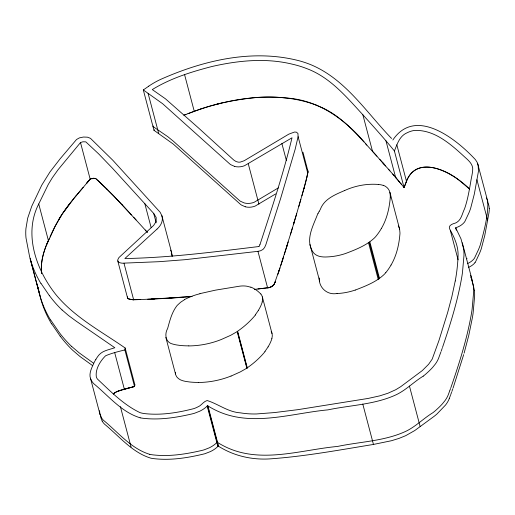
<?xml version="1.0" encoding="UTF-8"?>
<svg xmlns="http://www.w3.org/2000/svg" width="515" height="515" viewBox="0 0 515 515"><rect width="100%" height="100%" fill="white"/><g stroke="black" fill="none" stroke-linecap="round" stroke-linejoin="round"><path stroke-width="0.77" d="M41.348 266.628L41.561 273.201C40.325 261.24 44.136 249.44 49.215 238.767M127.617 298.031L127.437 296.904L127.598 298.018L128.538 298.822L133.243 299.846L161.865 298.629M175.39 372.351C175.087 376.626 178.917 379.716 182.696 380.694A29.51 22.834 -14.8 0 0 186.533 381.544L189.771 381.995A65.334 50.56 -14.8 0 0 196.028 382.388L198.475 382.426M390.312 196.427L389.958 192.539L399.614 229.098L399.975 232.992A45.301 35.059 -14.8 0 1 399.891 234.46C398.977 245.089 396.479 255.768 391.046 265.045M100.58 414.787L100.927 417.897L102.176 421.019M99.588 410.738L99.871 413.88L101.172 417.214A19.931 15.424 -14.8 0 0 103.335 420.137A25.287 19.57 -14.8 0 0 103.734 420.523C118.296 432.471 131.222 448.771 149.801 454.359M302.968 152.253L307.912 171.115L307.365 175.216M171.997 256.264L171.74 253.007L161.877 215.714L160.146 212.251L112.83 160.274L90.646 138.509A4.32 3.341 -14.8 0 0 90.337 138.278L87.441 137.177L83.436 137.042L79.426 137.872L76.542 139.488L60.197 158.723L49.904 172.042L41.747 185.168L31.763 206.206L27.694 218.141L25.924 228.615A81.711 63.229 -14.8 0 0 26.014 238.02L29.619 256.715A164.916 127.617 -14.8 0 0 40.923 283.52M390.235 197.902C389.321 208.53 386.823 219.21 381.383 228.48M41.374 266.654C41.786 257.558 44.638 248.764 48.397 240.537L38.741 203.972L48.21 184.563L52.324 177.759L58.131 169.647L80.501 142.565L82.883 141.786L85.812 141.863L98.577 153.805L112.437 168.199L153.708 213.442L156.174 217.465L156.167 221.463L153.644 225.428L119.01 257.487A10.596 8.201 -14.8 0 0 118.366 258.562C116.751 260.642 118.527 262.895 120.871 262.965A11.774 9.109 -14.8 0 0 122.248 263.197L159.232 261.684L185.2 259.676L257.951 251.326L260.513 250.779L262.959 249.453L264.568 247.586L265.824 244.78L280.681 198.288L295.14 149.318L298.101 136.7L297.94 133.462L296.408 132.168L294.535 132.027L288.773 134.164L244.187 160.732L240.273 162.096A6.727 5.208 -14.8 0 1 238.117 162.103L236.128 161.562L233.765 160.056L198.307 127.784L165.412 98.777L152.279 89.578C170.452 78.351 191.265 71.868 211.813 66.538C238.123 60.506 265.792 57.712 292.314 64.175A98.339 76.098 -14.8 0 1 306.213 68.398C329.87 77.005 346.331 96.801 362.856 114.761C373.549 126.664 384.312 138.516 394.393 150.947L404.056 187.505L406.329 181.962M307.822 170.542L307.326 169.59L307.976 171.772L305.543 182.973L295.668 217.15M307.976 171.772L307.79 173.272L298.101 136.7M132.613 386.971C126.085 388.87 118.778 389.752 113.294 393.904L115.257 392.333L118.064 391.136L134.55 386.495L134.808 384.557L125.151 347.998C101.172 331.274 74.302 317.246 55.614 294.265C36.159 269.66 23.349 233.746 38.741 203.972M134.621 385.89L134.724 385.162M131.975 387.126L134.531 386.495L134.808 384.557M134.602 386.012L134.531 386.495L133.256 386.817M134.531 386.495L124.875 349.936L125.151 347.998M392.836 140.016C415.283 106.637 455.511 138.522 474.437 158.601A23.664 18.315 -14.8 0 1 475.429 159.682L477.135 162.296L478.139 165.032L478.454 171.263L474.341 193.981L470.613 208.421A106.837 82.677 -14.8 0 1 468.843 213.03L464.903 221.431A8.832 6.837 -14.8 0 1 464.337 222.261L464.298 222.319A14.941 11.562 -14.8 0 1 455.672 227.752M489.302 208.575A46.054 35.638 -14.8 0 1 488.651 214.517L484.802 235.291L481.274 248.784A106.837 82.677 -14.8 0 1 479.504 253.393L475.551 261.826A8.832 6.837 -14.8 0 1 475.004 262.624L474.965 262.682M455.234 280.958L451.842 296.762L447.657 312.496L438.915 340.634L432.175 359.167L428.583 364.311L422.3 370.581L400.689 386.707L395.765 389.707L387.924 393.254L379.658 395.887L368.161 398.43L297.915 409.657L274.469 412.573L256.457 413.957A72.061 55.768 -14.8 0 1 240.344 412.843C228.139 412.116 218.173 403.908 207.127 400.535C203.283 401.533 201.378 405.717 197.612 407.03A22.197 17.175 -14.8 0 1 193.762 408.646C177.817 412.734 161.189 415.463 144.709 413.616A24.372 18.862 -14.8 0 1 139.951 412.605C123.594 404.822 110.448 391.265 97.374 378.982A16.847 13.036 -14.8 0 1 96.344 376.974C95.095 369.313 100.283 360.925 105.601 355.775C111.774 353.142 118.353 351.526 124.875 349.936M307.552 174.231L306.934 177.16M306.908 177.147L301.919 195.867M303.992 188.773L304.539 186.842M455.254 280.958A260.172 201.333 -14.8 0 0 458.047 256.264C458.569 246.511 454.346 237.364 449.692 229.059C447.896 225.396 452.569 223.825 455.254 223.111A11.246 8.704 -14.8 0 0 456.979 222.235C461.556 219.358 462.277 213.223 464.588 208.717C467.511 200.303 469.043 191.477 470.588 182.728C471.103 178.583 472.352 174.553 472.667 170.381C473.459 164.755 468.888 160.706 465.09 157.365C451.121 144.49 434.364 129.284 414.105 130.488A18.25 14.124 -14.8 0 0 407.468 132.619C399.614 135.754 397.303 143.891 394.393 150.947M460.397 181.344L469.558 189.05C453.438 172.647 414.89 151.03 405.067 185.072M464.118 353.148L468.792 335.297L472.442 317.427A231.48 179.13 -14.8 0 0 473.131 312.92L474.63 296.003A66.879 51.758 -14.8 0 0 474.412 290.273M262.283 301.932L262.244 302.06A46.266 35.799 -14.8 0 1 258.395 310.326M298.79 206.502L300.876 199.414M271.946 338.49L271.907 338.619A46.266 35.799 -14.8 0 1 268.051 346.885M463.687 354.61L453.123 387.93M293.537 224.225L295.649 217.137M293.556 224.237L296.698 213.59M291.432 231.325L294.593 220.678M290.344 234.846L292.475 227.765M291.413 231.306L279.98 267.922L274.231 284.151L272.1 286.398L269.397 287.57L254.449 289.398M288.194 241.928L286.424 247.715M406.316 181.962C415.032 156.631 445.887 168.733 460.404 181.344M287.132 245.488L284.332 254.468M283.604 256.695L282.162 261.182M281.447 263.442L282.902 258.955M280.701 265.663L281.428 263.423M277.733 274.624L279.96 267.909M278.48 272.384L279.22 270.15M442.456 347.567C450.284 324.482 457.629 301.127 461.775 277.057A231.48 179.13 -14.8 0 0 462.464 272.557L463.964 255.64A66.583 51.526 -14.8 0 0 463.622 248.874L461.009 238.902L455.711 227.875L456.322 230.211M259.966 244.612C271.476 209.283 283.34 173.941 292.011 137.788L244.49 165.727A13.12 10.152 -14.8 0 1 234.602 166.416M442.179 348.359L441.194 351.14M452.846 388.722L451.861 391.503M450.857 387.698C459.245 363.481 467.034 338.922 471.431 313.622A231.48 179.13 -14.8 0 0 472.126 309.116L473.626 292.198A66.583 51.526 -14.8 0 0 473.279 285.432M440.911 351.932L438.548 358.343A31.479 24.36 -14.8 0 1 435.33 364.079L432.684 367.343A71.843 55.594 -14.8 0 1 428.345 371.74L426.414 373.51A53.863 41.683 -14.8 0 1 423.227 376.143M450.574 388.49L449.743 390.769M451.578 392.295L450.747 394.574M275.055 282.51L275.486 281.345L273.909 284.673M449.634 391.065L448.211 394.908A31.479 24.36 -14.8 0 1 444.992 400.638L442.346 403.902A71.843 55.594 -14.8 0 1 438.001 408.298L436.076 410.069A53.863 41.683 -14.8 0 1 432.89 412.702C423.665 418.315 416.049 426.266 406.335 431.081C384.885 441.213 360.449 441.606 337.595 446.434C301.178 449.801 261.253 463.938 226.046 447.117A98.835 76.484 -14.8 0 1 217.588 442.488L216.847 442.559A22.068 17.079 -14.8 0 1 211.317 446.73A29.355 22.718 -14.8 0 1 209.29 447.818L204.101 449.84A28.943 22.396 -14.8 0 1 203.225 450.084L202.344 450.31A73.89 57.178 -14.8 0 1 200.618 450.728C185.336 454.211 169.57 456.638 153.876 454.97A35.535 27.501 -14.8 0 1 149.794 454.365M450.528 395.166L449.215 398.713M404.88 185.503L404.056 187.505L403.412 186.733M404.487 186.443L404.056 187.505L400.541 183.218M405.254 184.666L405.575 183.907M46.556 244.844L55.099 226.362L61.98 214.317L74.437 197.779L90.164 179.13L91.252 178.596L93.942 178.254L95.919 178.647L113.532 195.694L136.037 219.911M50.052 237.009C56.367 221.868 65.45 208.079 76.175 195.706M317.974 213.577L319.088 211.614M319.146 211.517L320.13 209.76A10.332 7.995 -14.8 0 0 320.465 209.039C324.437 198.771 335.407 194.541 344.709 190.499M95.874 359.367L95.172 360.564A56.547 43.762 -14.8 0 0 94.194 362.38C91.741 367.955 87.762 374.688 91.509 380.656A19.931 15.424 -14.8 0 0 93.672 383.578A25.287 19.57 -14.8 0 0 94.078 383.965C108.62 395.945 121.572 412.2 140.138 417.794M58.858 219.422L60.918 216.017M274.534 283.623L273.105 285.606L270.896 287.087M258.44 310.339L255.228 314.98M268.096 346.898L264.89 351.545M63.126 212.676L69.435 204.101M385.767 272.667L385.42 273.079A23.555 18.225 -14.8 0 1 382.928 275.564C375.075 282.51 364.923 286.308 355.26 290.08M76.156 195.694L83.16 187.409M86.681 183.282L90.183 179.143M86.655 183.263L88.413 181.196M140.138 417.807A35.535 27.501 -14.8 0 0 144.219 418.399C159.908 420.085 175.679 417.639 190.962 414.169A73.89 57.178 -14.8 0 0 192.681 413.751L193.563 413.526A28.943 22.396 -14.8 0 0 194.438 413.281L199.627 411.26A29.355 22.718 -14.8 0 0 201.668 410.185A22.068 17.079 -14.8 0 0 207.217 406.045L207.925 405.929A98.835 76.484 -14.8 0 0 216.384 410.558C251.59 427.392 291.516 413.217 327.939 409.869C350.786 405.048 375.229 404.655 396.679 394.516C406.393 389.707 414.009 381.757 423.227 376.143M207.506 405.685L218.167 446.048L217.851 446.363L207.172 406.02M113.274 393.904L115.257 392.333M157.081 229.027L157.532 228.609A17.581 13.602 -14.8 0 0 158.137 228.003C161.298 224.888 163.39 220.124 161.877 215.714M156.991 229.111L124.868 258.543C169.48 257.745 213.744 252.002 257.983 246.64A2.833 2.195 -14.8 0 0 258.929 246.44M317.974 213.577A22.383 17.323 -14.8 0 0 316.886 216.043C312.547 226.954 305.64 239.958 312.521 251.326C315.418 256.612 321.997 257.281 327.405 256.921A51.21 39.629 -14.8 0 0 345.591 253.489C355.292 249.814 365.38 245.887 373.266 239.005A23.555 18.225 -14.8 0 0 375.776 236.527L376.105 236.102A62.064 48.03 -14.8 0 0 381.364 228.48M449.241 398.713A31.885 24.675 -14.8 0 1 445.578 404.996L437.081 413.873A53.863 41.683 -14.8 0 1 433.894 416.506L414.73 430.566L405.698 435.671L399.074 438.374L391.529 440.711L373.459 444.439C338.876 450.084 304.294 456.515 269.293 458.929C253.766 459.811 237.943 456.741 224.147 449.473A100.625 77.868 -14.8 0 1 218.585 446.293L207.925 405.929M273.092 285.587L269.409 287.589L257.912 288.992M188.805 345.919A70.336 54.429 -14.8 0 0 221.386 339.462L230.649 335.329L237.634 331.364L247.29 367.929L240.312 371.894L231.068 376.066M90.601 178.853L90.164 179.13L80.501 142.565M245.282 206.76L241.574 205.131A15.624 12.09 -14.8 0 1 240.428 204.313L173.298 144.084L153.979 130.308L143.318 89.945L148.764 86.172M153.657 126.033L152.974 126.503L167.903 136.765L173.343 141.187L239.424 200.509A15.624 12.09 -14.8 0 0 240.569 201.326L244.277 202.955A13.12 10.152 -14.8 0 0 254.146 202.286L278.338 187.891M153.979 130.308L154.661 129.838M245.269 206.779A13.12 10.152 -14.8 0 0 255.15 206.09L275.66 193.904M466.642 258.794L467.047 258.543M184.473 299.717L180.668 302.215L177.36 305.253A17.6 13.622 -14.8 0 0 176.497 306.316C171.695 312.843 169.738 320.858 167.632 328.538C164.201 334.332 165.65 342.816 173.034 344.136A29.51 22.834 -14.8 0 0 176.877 344.986L180.108 345.436A65.334 50.56 -14.8 0 0 186.366 345.829L188.812 345.861M185.934 114.446L183.894 115.263C215.972 102.35 251.082 94.419 285.774 97.966C318.869 99.736 346.498 120.323 366.822 145.076M200.966 108.852L188.014 113.661M90.582 178.834L95.494 178.441M118.077 391.136L121.263 390.145M200.992 108.865C218.791 102.884 237.37 99.466 256.019 97.509M199.929 293.634L215.418 290.157L239.224 286.243A20.162 15.604 -14.8 0 1 247.058 286.25L250.805 287.235M214.607 104.79L221.495 103.109M130.688 387.435L124.353 389.185L114.691 352.627M91.252 178.596L93.955 178.274M269.397 287.57L267.613 287.885L257.951 251.326M191.503 296.556L151.275 299.08M192.089 296.505L161.845 298.61M182.973 297.316L168.888 298.243M256 97.509C276.162 95.951 296.833 97.966 315.888 104.963M140.704 299.524L130.984 299.621M147.754 299.228L154.796 298.932M337.068 293.479C327.495 295.41 318.714 287.808 319.249 277.965M132.812 299.833L133.662 299.833L123.999 263.274M378.467 184.499L378.892 184.537A23.233 17.98 -14.8 0 1 380.154 184.685A15.54 12.025 -14.8 0 1 383.166 185.4M131.003 299.633L129.259 299.144M234.615 166.397L230.907 164.768A15.624 12.09 -14.8 0 1 229.761 163.95L162.637 103.721L143.318 89.945M315.869 104.963L322.248 107.706M128.538 298.822L129.278 299.164M95.475 178.422L98.706 181.241M322.236 107.706C338.876 115.354 351.739 128.673 363.938 141.96M218.167 446.048L218.534 446.26M127.971 298.443L128.557 298.835M93.627 363.242L79.239 352.904L71.752 346.524M92.52 365.56L80.025 356.535L72.757 350.329A164.89 127.598 -14.8 0 1 60.178 336.102M102.144 421.032A21.392 16.557 -14.8 0 0 104.738 424.328C119.293 436.295 132.233 452.569 150.805 458.157A35.535 27.501 -14.8 0 0 154.886 458.762C171.469 460.513 188.136 457.777 204.23 453.889A28.943 22.396 -14.8 0 0 205.105 453.644L210.294 451.623A22.924 17.742 -14.8 0 0 217.903 446.421M62.096 309.966L68.476 315.483L76.259 321.206L114.826 347.728L112.991 348.32A23.838 18.45 -14.8 0 1 112.457 348.494C107.622 350.02 102.144 351.088 98.745 355.202A17.047 13.19 -14.8 0 0 98.384 355.678L97.509 356.876A44.683 34.576 -14.8 0 0 95.88 359.367M98.687 181.222L101.461 183.829M101.442 183.816L106.908 189.063M106.888 189.044L122.119 204.777M122.1 204.764L131.415 214.858M365.373 143.518L376.909 156.174M133.707 217.369L147.284 232.271M372.532 151.32L389.9 170.838M145.256 230.038L147.303 232.284M260.815 294.039L260.706 293.923A35.175 27.218 -14.8 0 0 258.813 292.108A32.149 24.881 -14.8 0 0 250.895 287.119M379.812 159.418L384.151 164.304M382.703 162.676L385.581 165.939M390.924 137.795C366.171 112.019 345.52 79.432 311.433 64.954A104.152 80.598 -14.8 0 0 299.704 60.918C252.884 48.552 203.444 60.3 160.204 79.587A71.076 55.002 -14.8 0 0 148.745 86.153M392.752 174.115L401.623 184.557M388.452 169.21L394.187 175.75M127.598 298.018L127.99 298.462M391.168 138.072L391.529 138.484M395.636 177.385L396.589 178.48M396.099 177.933L398.977 181.351M398.488 180.752L399.994 182.58M49.466 295.764L41.052 283.456M60.133 336.128L51.719 323.819M50.708 320.021L59.128 332.33A164.89 127.598 -14.8 0 0 71.727 346.544M171.244 253.283L171.444 253.618M486.295 197.953L486.791 198.854M170.632 250.155L171.534 252.273M171.817 254.301L172.538 256.077M487.016 199.324L487.679 201.133M470.922 277.36L471.309 278.312M470.671 275.467L473.266 285.439M472.023 280.231L474.405 290.273M477.56 163.229L487.802 201.59C488.194 216.184 484.094 230.881 480.27 244.979A106.837 82.677 -14.8 0 1 478.499 249.588L474.56 257.989A8.832 6.837 -14.8 0 1 474 258.826L473.955 258.878A14.941 11.562 -14.8 0 1 467.388 263.603M476.922 179.735L487.589 220.098M462.296 242.784L472.487 281.351M450.284 230.257L458.093 259.818M396.84 144.805L406.496 181.364M385.96 140.82L395.623 177.385M362.856 114.761L372.519 151.32M409.438 386.044L420.098 426.414M369.867 241.902L379.523 278.461M369.281 242.43L378.937 278.988M368.56 242.823L378.216 279.381M362.792 404.075L373.459 444.439M309.972 244.548L319.635 281.106M281.872 143.453L286.398 160.564M248.275 163.815L258.942 204.178M262.354 296.923L272.01 333.488M184.595 74.727L194.252 111.285M237.428 331.512L247.084 368.077M237.209 331.647L246.865 368.206M148.088 93.292L158.755 133.655M153.708 213.442L156.18 222.776M144.799 203.58L151.172 227.694M165.824 337.351L175.48 373.909M117.774 260.951L127.43 297.509M120.401 406.657L131.067 447.02M90.447 378.171L100.11 414.736M39.848 295.314L30.185 258.755L39.282 293.273A164.916 127.617 -14.8 0 0 50.586 320.079M38.754 291.22L37.17 284.016M38.586 289.868L40.286 297.078A164.916 127.617 -14.8 0 0 51.59 323.884M38.174 287.821L38.374 288.844M41.374 271.038L41.58 273.22M487.589 202.189A23.078 17.858 -14.8 0 1 489.205 208.581M474.997 262.695A14.941 11.562 -14.8 0 1 468.393 267.401M265.038 351.61A82.155 63.577 -14.8 0 1 247.206 367.845M255.382 315.051A82.155 63.577 -14.8 0 1 237.55 331.28M271.186 331.486A13.493 10.442 -14.8 0 1 271.804 338.471M260.899 293.994A13.493 10.442 -14.8 0 1 262.148 301.912M184.402 299.627A53 41.013 -14.8 0 1 199.955 293.743M231.048 376.021A70.336 54.429 -14.8 0 1 198.462 382.484M391.02 265.038A62.064 48.03 -14.8 0 1 385.78 272.667M398.275 225.976A14.587 11.291 -14.8 0 1 399.563 229.111M344.715 190.511A53.644 41.515 -14.8 0 1 378.474 184.467M390.312 196.427A45.301 35.059 -14.8 0 1 390.235 197.902M383.276 185.252A14.587 11.291 -14.8 0 1 389.906 192.552M355.247 290.048A51.21 39.629 -14.8 0 1 337.061 293.537M259.875 244.606A6.373 4.931 -14.8 0 1 259.103 246.357M62.064 309.985A164.89 127.598 -14.8 0 1 49.517 295.739"/></g></svg>
